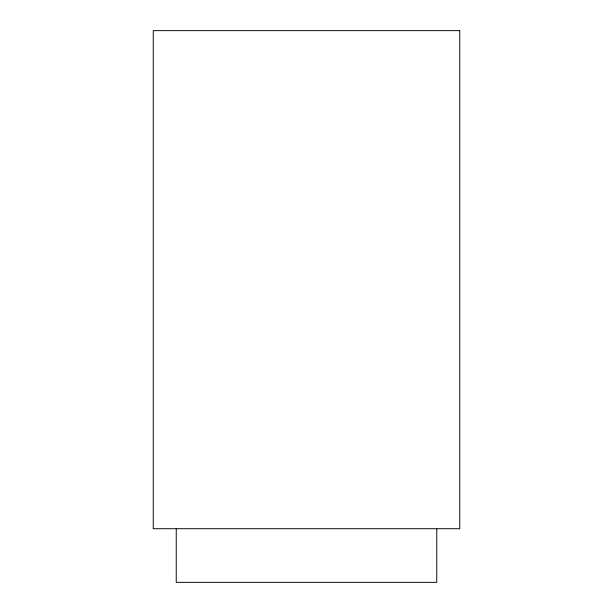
<?xml version="1.0" encoding="UTF-8"?>
<svg xmlns="http://www.w3.org/2000/svg" width="613" height="613" viewBox="0 0 613 613"><rect width="100%" height="100%" fill="white"/><g stroke="black" fill="none" stroke-linecap="round" stroke-linejoin="round"><path stroke-width="0.92" d="M436.762 528.712L436.762 582.35L176.237 582.35L176.237 528.712M459.75 30.65L153.25 30.65L153.25 528.712L459.75 528.712L459.75 30.65"/></g></svg>
